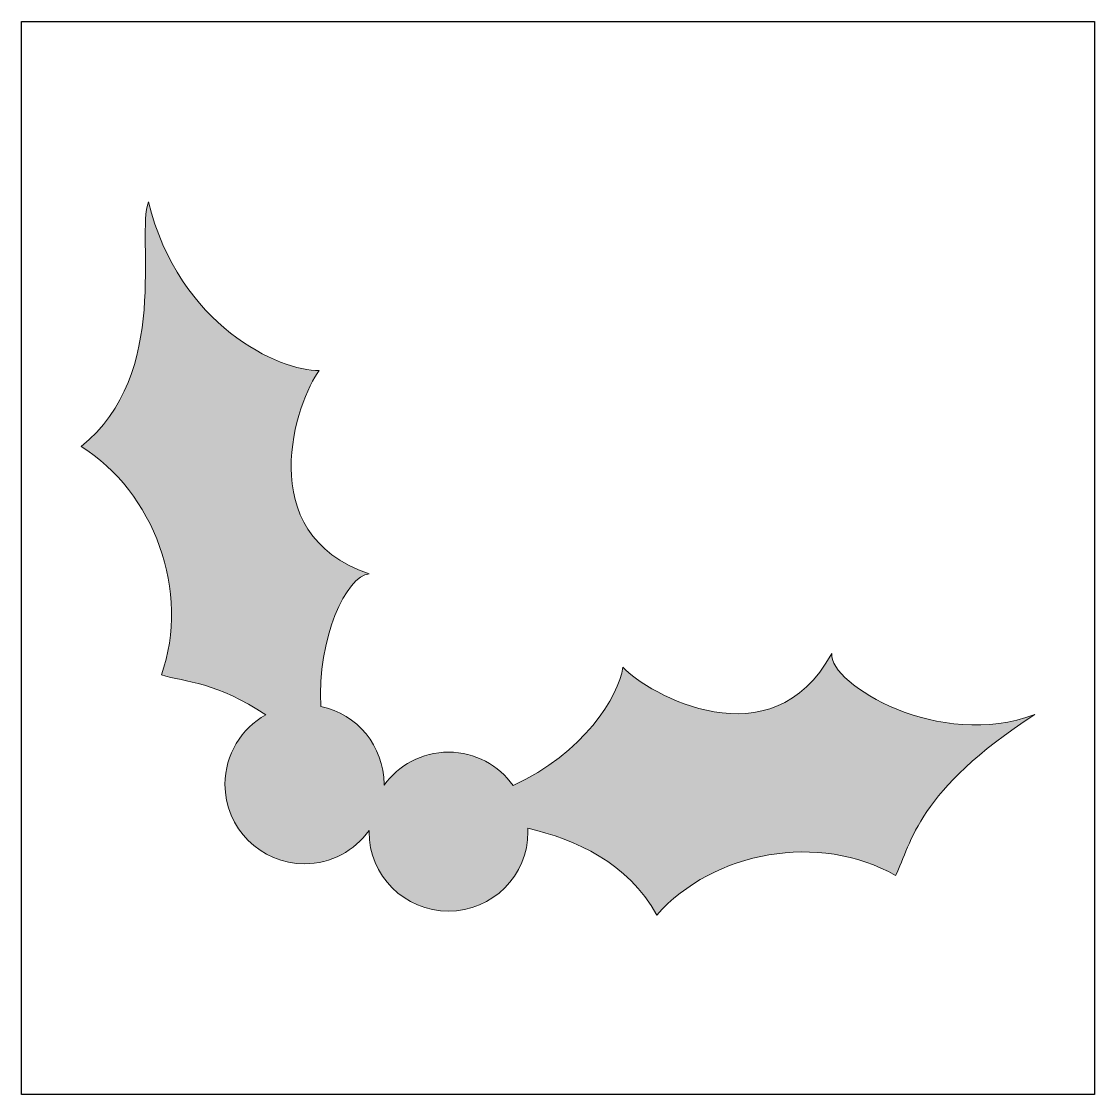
# Model space of a CAD drawing. Header units: inches. Extents: x 0 to 114, y 0 to 114.
import ezdxf

# ---------------------------------------------------------------- set-up
doc = ezdxf.new("R2010")
doc.units = ezdxf.units.IN
doc.header["$MEASUREMENT"] = 0
doc.layers.add('Image Background', color=7, linetype='Continuous')
doc.layers.add('Layer 1', color=7, linetype='Continuous')
picture_1 = doc.add_image_def('image1.png', size_in_pixel=(1350, 1350))

msp = doc.modelspace()

# ---------------------------------------------------------------- hatches: boundary and pattern name
at = {"layer": 'Layer 1', "true_color": 0xba3c2e}
h = msp.add_hatch(color=15, dxfattribs=at)
h.dxf.hatch_style = 2
edge = h.paths.add_edge_path()
edge.add_spline(control_points=[(86.31, 46.98), (79.94, 35.24), (66.72, 42.64), (64.07, 45.51), (63.63, 42.44), (59.85, 36.27), (52.37, 32.93), (50.83, 35.07), (48.32, 36.47), (45.49, 36.47), (42.65, 36.47), (40.15, 35.08), (38.62, 32.94), (38.62, 32.98), (38.62, 33.01), (38.62, 33.05), (38.62, 37.13), (35.74, 40.53), (31.9, 41.33), (31.44, 48.55), (34.64, 55.28), (37.02, 55.48), (24.35, 59.73), (29.35, 74.03), (31.72, 77.13), (27.55, 77.01), (16.77, 81.86), (13.53, 95.1), (12.15, 91.39), (16.03, 76.79), (6.35, 69.02), (14.11, 64.24), (18.06, 53.52), (14.9, 44.69), (17.49, 43.94), (20.86, 43.92), (26.02, 40.44), (23.43, 38.99), (21.68, 36.23), (21.68, 33.05), (21.68, 28.37), (25.48, 24.58), (30.15, 24.58), (32.98, 24.58), (35.48, 25.97), (37.02, 28.11), (37.02, 28.07), (37.02, 28.04), (37.02, 28), (37.02, 23.33), (40.81, 19.53), (45.49, 19.53), (50.16, 19.53), (53.95, 23.33), (53.95, 28), (53.95, 28.13), (53.94, 28.26), (53.94, 28.38), (59.03, 27.13), (64.57, 24.76), (67.67, 19.12), (73.72, 25.94), (84.97, 27.97), (93.11, 23.33), (94.85, 26.86), (95.34, 32.3), (107.95, 40.48), (97.85, 36.63), (86.02, 43.68), (86.31, 46.98)], knot_values=[0, 0, 0, 0, 1, 1, 1, 2, 2, 2, 3, 3, 3, 4, 4, 4, 5, 5, 5, 6, 6, 6, 7, 7, 7, 8, 8, 8, 9, 9, 9, 10, 10, 10, 11, 11, 11, 12, 12, 12, 13, 13, 13, 14, 14, 14, 15, 15, 15, 16, 16, 16, 17, 17, 17, 18, 18, 18, 19, 19, 19, 20, 20, 20, 21, 21, 21, 22, 22, 22, 23, 23, 23, 23], degree=3, periodic=1)

# ---------------------------------------------------------------- linework, layer by layer
at = {"layer": 'Layer 1', "lineweight": 0}
msp.add_open_spline([(86.31, 46.98), (79.94, 35.24), (66.72, 42.64), (64.07, 45.51), (63.63, 42.44), (59.85, 36.27), (52.37, 32.93), (50.83, 35.07), (48.32, 36.47), (45.49, 36.47), (42.65, 36.47), (40.15, 35.08), (38.62, 32.94), (38.62, 32.98), (38.62, 33.01), (38.62, 33.05), (38.62, 37.13), (35.74, 40.53), (31.9, 41.33), (31.44, 48.55), (34.64, 55.28), (37.02, 55.48), (24.35, 59.73), (29.35, 74.03), (31.72, 77.13), (27.55, 77.01), (16.77, 81.86), (13.53, 95.1), (12.15, 91.39), (16.03, 76.79), (6.35, 69.02), (14.11, 64.24), (18.06, 53.52), (14.9, 44.69), (17.49, 43.94), (20.86, 43.92), (26.02, 40.44), (23.43, 38.99), (21.68, 36.23), (21.68, 33.05), (21.68, 28.37), (25.48, 24.58), (30.15, 24.58), (32.98, 24.58), (35.48, 25.97), (37.02, 28.11), (37.02, 28.07), (37.02, 28.04), (37.02, 28), (37.02, 23.33), (40.81, 19.53), (45.49, 19.53), (50.16, 19.53), (53.95, 23.33), (53.95, 28), (53.95, 28.13), (53.94, 28.26), (53.94, 28.38), (59.03, 27.13), (64.57, 24.76), (67.67, 19.12), (73.72, 25.94), (84.97, 27.97), (93.11, 23.33), (94.85, 26.86), (95.34, 32.3), (107.95, 40.48), (97.85, 36.63), (86.02, 43.68), (86.31, 46.98)], degree=3, knots=[0, 0, 0, 0, 1, 1, 1, 2, 2, 2, 3, 3, 3, 4, 4, 4, 5, 5, 5, 6, 6, 6, 7, 7, 7, 8, 8, 8, 9, 9, 9, 10, 10, 10, 11, 11, 11, 12, 12, 12, 13, 13, 13, 14, 14, 14, 15, 15, 15, 16, 16, 16, 17, 17, 17, 18, 18, 18, 19, 19, 19, 20, 20, 20, 21, 21, 21, 22, 22, 22, 23, 23, 23, 23], dxfattribs=at)

# ---------------------------------------------------------------- pictures from other files: only their frames are drawn
at = {"layer": 'Image Background'}
image = msp.add_image(picture_1, insert=(0, 0), size_in_units=(114.3, 114.3), dxfattribs=at)

doc.saveas('drawing.dxf')
